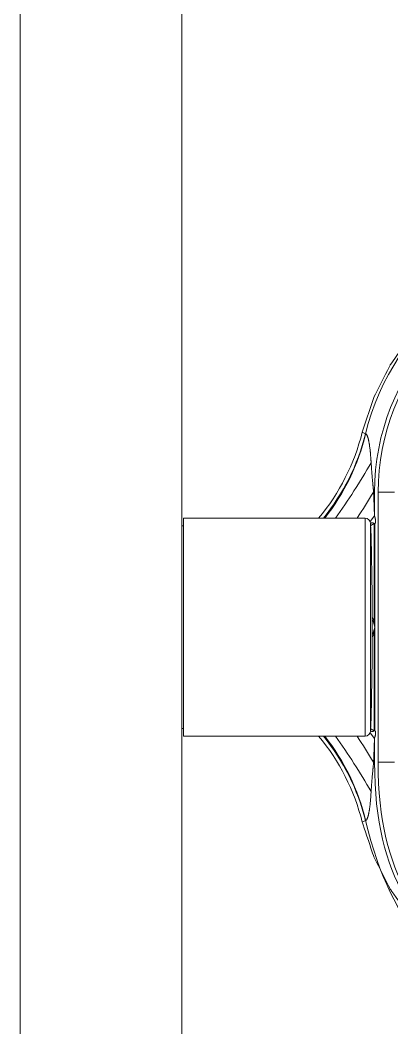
# Model space of a CAD drawing. Header units: millimetres. Extents: x 214 to 1190, y -192 to 1092.
# Drawn here: x 1047.0226 to 1047.0916, y 67.0604 to 67.2472 of the extents above; entities that cross this region are included whole.
import ezdxf

# ---------------------------------------------------------------- set-up
doc = ezdxf.new("R2010")
doc.units = ezdxf.units.MM
doc.layers.add('I-ARQ', color=8, linetype='Continuous', lineweight=0)

msp = doc.modelspace()

# ---------------------------------------------------------------- linework, layer by layer
at = {"layer": 'I-ARQ'}
for p, q in [((1047.02263, 67.8447), (1047.02263, 66.6347)), ((1047.05263, 67.8447), (1047.05263, 66.6347))]:
    msp.add_line(p, q, dxfattribs=at)
at = {"layer": 'I-ARQ', "lineweight": 5}
for points, knots in [([(1047.08611, 67.17083), (1047.08611, 67.17083), (1047.08824, 67.17724), (1047.08824, 67.17724), (1047.08824, 67.17724), (1047.08824, 67.17724), (1047.09129, 67.18327), (1047.09129, 67.18327), (1047.09129, 67.18327), (1047.09129, 67.18327), (1047.09518, 67.18879), (1047.09518, 67.18879), (1047.09518, 67.18879), (1047.09518, 67.18879), (1047.09984, 67.19369), (1047.09984, 67.19369), (1047.09984, 67.19369), (1047.09984, 67.19369), (1047.10517, 67.19785), (1047.10517, 67.19785), (1047.10517, 67.19785), (1047.10517, 67.19785), (1047.11105, 67.2012), (1047.11105, 67.2012), (1047.11105, 67.2012), (1047.11105, 67.2012), (1047.11736, 67.20365), (1047.11736, 67.20365), (1047.11736, 67.20365), (1047.11736, 67.20365), (1047.12396, 67.20516), (1047.12396, 67.20516), (1047.12396, 67.20516), (1047.12396, 67.20516), (1047.13071, 67.2057), (1047.13071, 67.2057)], [0, 0, 0, 0, 0.111111, 0.111111, 0.111111, 0.166667, 0.222222, 0.222222, 0.222222, 0.277778, 0.333333, 0.333333, 0.333333, 0.388889, 0.444444, 0.444444, 0.444444, 0.5, 0.555556, 0.555556, 0.555556, 0.611111, 0.666667, 0.666667, 0.666667, 0.722222, 0.777778, 0.777778, 0.777778, 0.833333, 0.888889, 0.888889, 0.888889, 0.944444, 1, 1, 1, 1]), ([(1047.08668, 67.1705), (1047.0918, 67.19143), (1047.11094, 67.20587), (1047.13247, 67.20503), (1047.13247, 67.20503), (1047.154, 67.2042), (1047.17197, 67.18832), (1047.17544, 67.16705)], [0, 0, 0, 0, 0.5, 0.5, 0.5, 0.75, 1, 1, 1, 1]), ([(1047.08838, 67.15974), (1047.08838, 67.18179), (1047.10531, 67.20015), (1047.12729, 67.20194), (1047.12729, 67.20194), (1047.14927, 67.20372), (1047.16893, 67.18833), (1047.17249, 67.16657)], [0, 0, 0, 0, 0.5, 0.5, 0.5, 0.75, 1, 1, 1, 1]), ([(1047.08905, 67.15974), (1047.08905, 67.18135), (1047.10556, 67.19937), (1047.12708, 67.20125), (1047.12708, 67.20125), (1047.1486, 67.20313), (1047.16799, 67.18825), (1047.17174, 67.16698)], [0, 0, 0, 0, 0.5, 0.5, 0.5, 0.75, 1, 1, 1, 1]), ([(1047.08668, 67.1705), (1047.08668, 67.1705), (1047.08669, 67.17049), (1047.08669, 67.17049), (1047.08669, 67.17049), (1047.08669, 67.17049), (1047.08669, 67.17049), (1047.08669, 67.17049), (1047.08669, 67.17049), (1047.08669, 67.17049), (1047.08669, 67.17049), (1047.08669, 67.17049), (1047.08669, 67.17049), (1047.08669, 67.17049), (1047.08669, 67.17048), (1047.08669, 67.17048), (1047.08669, 67.17048), (1047.08669, 67.17048), (1047.08669, 67.17048), (1047.08669, 67.17048), (1047.08669, 67.17048), (1047.08669, 67.17048), (1047.08669, 67.17048), (1047.08669, 67.17048), (1047.08669, 67.17048), (1047.08669, 67.17048), (1047.0867, 67.17049), (1047.0867, 67.17049), (1047.0867, 67.17049), (1047.0867, 67.17049), (1047.0867, 67.17049), (1047.0867, 67.17049)], [0, 0, 0, 0, 0.125, 0.125, 0.125, 0.1875, 0.25, 0.25, 0.25, 0.3125, 0.375, 0.375, 0.375, 0.4375, 0.5, 0.5, 0.5, 0.5625, 0.625, 0.625, 0.625, 0.6875, 0.75, 0.75, 0.75, 0.8125, 0.875, 0.875, 0.875, 0.9375, 1, 1, 1, 1]), ([(1047.0867, 67.17049), (1047.0867, 67.17049), (1047.08672, 67.17051), (1047.08672, 67.17051), (1047.08672, 67.17051), (1047.08672, 67.17051), (1047.08673, 67.17052), (1047.08673, 67.17052), (1047.08673, 67.17052), (1047.08673, 67.17052), (1047.08675, 67.17052), (1047.08675, 67.17052), (1047.08675, 67.17052), (1047.08675, 67.17052), (1047.08677, 67.17052), (1047.08677, 67.17052), (1047.08677, 67.17052), (1047.08677, 67.17052), (1047.08679, 67.17052), (1047.08679, 67.17052), (1047.08679, 67.17052), (1047.08679, 67.17052), (1047.08681, 67.17051), (1047.08681, 67.17051), (1047.08681, 67.17051), (1047.08681, 67.17051), (1047.08683, 67.1705), (1047.08683, 67.1705), (1047.08683, 67.1705), (1047.08683, 67.1705), (1047.08685, 67.17048), (1047.08685, 67.17048), (1047.08685, 67.17048), (1047.08685, 67.17048), (1047.08687, 67.17045), (1047.08687, 67.17045), (1047.08687, 67.17045), (1047.08687, 67.17045), (1047.08689, 67.17043), (1047.08689, 67.17043), (1047.08689, 67.17043), (1047.08689, 67.17043), (1047.08691, 67.17039), (1047.08691, 67.17039), (1047.08691, 67.17039), (1047.08691, 67.17039), (1047.08694, 67.17036), (1047.08694, 67.17036), (1047.08694, 67.17036), (1047.08694, 67.17036), (1047.08696, 67.17032), (1047.08696, 67.17032), (1047.08696, 67.17032), (1047.08696, 67.17032), (1047.08698, 67.17027), (1047.08698, 67.17027), (1047.08698, 67.17027), (1047.08698, 67.17027), (1047.08702, 67.17018), (1047.08702, 67.17018), (1047.08702, 67.17018), (1047.08702, 67.17018), (1047.08707, 67.17006), (1047.08707, 67.17006), (1047.08707, 67.17006), (1047.08707, 67.17006), (1047.08711, 67.16994), (1047.08711, 67.16994), (1047.08711, 67.16994), (1047.08711, 67.16994), (1047.08716, 67.1698), (1047.08716, 67.1698), (1047.08716, 67.1698), (1047.08716, 67.1698), (1047.0872, 67.16966), (1047.0872, 67.16966), (1047.0872, 67.16966), (1047.0872, 67.16966), (1047.08724, 67.16951), (1047.08724, 67.16951), (1047.08724, 67.16951), (1047.08724, 67.16951), (1047.08727, 67.16935), (1047.08727, 67.16935), (1047.08727, 67.16935), (1047.08727, 67.16935), (1047.08731, 67.16918), (1047.08731, 67.16918), (1047.08731, 67.16918), (1047.08731, 67.16918), (1047.08734, 67.16901), (1047.08734, 67.16901), (1047.08734, 67.16901), (1047.08734, 67.16901), (1047.08737, 67.16883), (1047.08737, 67.16883), (1047.08737, 67.16883), (1047.08737, 67.16883), (1047.08741, 67.16865), (1047.08741, 67.16865), (1047.08741, 67.16865), (1047.08741, 67.16865), (1047.08743, 67.16847), (1047.08743, 67.16847), (1047.08743, 67.16847), (1047.08743, 67.16847), (1047.08746, 67.16828), (1047.08746, 67.16828), (1047.08746, 67.16828), (1047.08746, 67.16828), (1047.08751, 67.1679), (1047.08751, 67.1679), (1047.08751, 67.1679), (1047.08751, 67.1679), (1047.08756, 67.1675), (1047.08756, 67.1675), (1047.08756, 67.1675), (1047.08756, 67.1675), (1047.0876, 67.1671), (1047.0876, 67.1671), (1047.0876, 67.1671), (1047.0876, 67.1671), (1047.08764, 67.16669), (1047.08764, 67.16669), (1047.08764, 67.16669), (1047.08764, 67.16669), (1047.08767, 67.16627), (1047.08767, 67.16627), (1047.08767, 67.16627), (1047.08767, 67.16627), (1047.08772, 67.16562), (1047.08772, 67.16562), (1047.08772, 67.16562), (1047.08772, 67.16562), (1047.08775, 67.16518), (1047.08775, 67.16518)], [0, 0, 0, 0, 0.029412, 0.029412, 0.029412, 0.044118, 0.058824, 0.058824, 0.058824, 0.073529, 0.088235, 0.088235, 0.088235, 0.102941, 0.117647, 0.117647, 0.117647, 0.132353, 0.147059, 0.147059, 0.147059, 0.161765, 0.176471, 0.176471, 0.176471, 0.191176, 0.205882, 0.205882, 0.205882, 0.220588, 0.235294, 0.235294, 0.235294, 0.25, 0.264706, 0.264706, 0.264706, 0.279412, 0.294118, 0.294118, 0.294118, 0.308824, 0.323529, 0.323529, 0.323529, 0.338235, 0.352941, 0.352941, 0.352941, 0.367647, 0.382353, 0.382353, 0.382353, 0.397059, 0.411765, 0.411765, 0.411765, 0.426471, 0.441176, 0.441176, 0.441176, 0.455882, 0.470588, 0.470588, 0.470588, 0.485294, 0.5, 0.5, 0.5, 0.514706, 0.529412, 0.529412, 0.529412, 0.544118, 0.558824, 0.558824, 0.558824, 0.573529, 0.588235, 0.588235, 0.588235, 0.602941, 0.617647, 0.617647, 0.617647, 0.632353, 0.647059, 0.647059, 0.647059, 0.661765, 0.676471, 0.676471, 0.676471, 0.691176, 0.705882, 0.705882, 0.705882, 0.720588, 0.735294, 0.735294, 0.735294, 0.75, 0.764706, 0.764706, 0.764706, 0.779412, 0.794118, 0.794118, 0.794118, 0.808824, 0.823529, 0.823529, 0.823529, 0.838235, 0.852941, 0.852941, 0.852941, 0.867647, 0.882353, 0.882353, 0.882353, 0.897059, 0.911765, 0.911765, 0.911765, 0.926471, 0.941176, 0.941176, 0.941176, 0.955882, 0.970588, 0.970588, 0.970588, 0.985294, 1, 1, 1, 1]), ([(1047.08775, 67.16518), (1047.08775, 67.16518), (1047.08781, 67.16425), (1047.08781, 67.16425), (1047.08781, 67.16425), (1047.08781, 67.16425), (1047.08787, 67.16336), (1047.08787, 67.16336), (1047.08787, 67.16336), (1047.08787, 67.16336), (1047.08794, 67.16253), (1047.08794, 67.16253), (1047.08794, 67.16253), (1047.08794, 67.16253), (1047.08801, 67.16181), (1047.08801, 67.16181), (1047.08801, 67.16181), (1047.08801, 67.16181), (1047.08805, 67.16139), (1047.08805, 67.16139), (1047.08805, 67.16139), (1047.08805, 67.16139), (1047.08807, 67.16118), (1047.08807, 67.16118), (1047.08807, 67.16118), (1047.08807, 67.16118), (1047.0881, 67.16089), (1047.0881, 67.16089), (1047.0881, 67.16089), (1047.0881, 67.16089), (1047.08813, 67.16061), (1047.08813, 67.16061), (1047.08813, 67.16061), (1047.08813, 67.16061), (1047.08815, 67.16032), (1047.08815, 67.16032), (1047.08815, 67.16032), (1047.08815, 67.16032), (1047.08818, 67.16003), (1047.08818, 67.16003), (1047.08818, 67.16003), (1047.08818, 67.16003), (1047.0882, 67.15974), (1047.0882, 67.15974)], [0, 0, 0, 0, 0.090909, 0.090909, 0.090909, 0.136364, 0.181818, 0.181818, 0.181818, 0.227273, 0.272727, 0.272727, 0.272727, 0.318182, 0.363636, 0.363636, 0.363636, 0.409091, 0.454545, 0.454545, 0.454545, 0.5, 0.545455, 0.545455, 0.545455, 0.590909, 0.636364, 0.636364, 0.636364, 0.681818, 0.727273, 0.727273, 0.727273, 0.772727, 0.818182, 0.818182, 0.818182, 0.863636, 0.909091, 0.909091, 0.909091, 0.954545, 1, 1, 1, 1]), ([(1047.08838, 67.15535), (1047.08838, 67.15535), (1047.08836, 67.15568), (1047.08836, 67.15568), (1047.08836, 67.15568), (1047.08836, 67.15568), (1047.08835, 67.156), (1047.08835, 67.156), (1047.08835, 67.156), (1047.08835, 67.156), (1047.08834, 67.15621), (1047.08834, 67.15621), (1047.08834, 67.15621), (1047.08834, 67.15621), (1047.08832, 67.15664), (1047.08832, 67.15664), (1047.08832, 67.15664), (1047.08832, 67.15664), (1047.0883, 67.15727), (1047.0883, 67.15727), (1047.0883, 67.15727), (1047.0883, 67.15727), (1047.08828, 67.15791), (1047.08828, 67.15791), (1047.08828, 67.15791), (1047.08828, 67.15791), (1047.08826, 67.15853), (1047.08826, 67.15853), (1047.08826, 67.15853), (1047.08826, 67.15853), (1047.08823, 67.15915), (1047.08823, 67.15915), (1047.08823, 67.15915), (1047.08823, 67.15915), (1047.08821, 67.15945), (1047.08821, 67.15945), (1047.08821, 67.15945), (1047.08821, 67.15945), (1047.0882, 67.15974), (1047.0882, 67.15974)], [0, 0, 0, 0, 0.1, 0.1, 0.1, 0.15, 0.2, 0.2, 0.2, 0.25, 0.3, 0.3, 0.3, 0.35, 0.4, 0.4, 0.4, 0.45, 0.5, 0.5, 0.5, 0.55, 0.6, 0.6, 0.6, 0.65, 0.7, 0.7, 0.7, 0.75, 0.8, 0.8, 0.8, 0.85, 0.9, 0.9, 0.9, 0.95, 1, 1, 1, 1]), ([(1047.08765, 67.15397), (1047.08765, 67.15397), (1047.08774, 67.15399), (1047.08774, 67.15399), (1047.08774, 67.15399), (1047.08774, 67.15399), (1047.08782, 67.15401), (1047.08782, 67.15401), (1047.08782, 67.15401), (1047.08782, 67.15401), (1047.08786, 67.15402), (1047.08786, 67.15402), (1047.08786, 67.15402), (1047.08786, 67.15402), (1047.0879, 67.15402), (1047.0879, 67.15402), (1047.0879, 67.15402), (1047.0879, 67.15402), (1047.08794, 67.15402), (1047.08794, 67.15402), (1047.08794, 67.15402), (1047.08794, 67.15402), (1047.08798, 67.15402), (1047.08798, 67.15402), (1047.08798, 67.15402), (1047.08798, 67.15402), (1047.08802, 67.15402), (1047.08802, 67.15402), (1047.08802, 67.15402), (1047.08802, 67.15402), (1047.08806, 67.15402), (1047.08806, 67.15402), (1047.08806, 67.15402), (1047.08806, 67.15402), (1047.0881, 67.15401), (1047.0881, 67.15401), (1047.0881, 67.15401), (1047.0881, 67.15401), (1047.08813, 67.154), (1047.08813, 67.154), (1047.08813, 67.154), (1047.08813, 67.154), (1047.08817, 67.15399), (1047.08817, 67.15399), (1047.08817, 67.15399), (1047.08817, 67.15399), (1047.0882, 67.15397), (1047.0882, 67.15397), (1047.0882, 67.15397), (1047.0882, 67.15397), (1047.08823, 67.15395), (1047.08823, 67.15395), (1047.08823, 67.15395), (1047.08823, 67.15395), (1047.08826, 67.15393), (1047.08826, 67.15393), (1047.08826, 67.15393), (1047.08826, 67.15393), (1047.0883, 67.15391), (1047.0883, 67.15391), (1047.0883, 67.15391), (1047.0883, 67.15391), (1047.08832, 67.15389), (1047.08832, 67.15389), (1047.08832, 67.15389), (1047.08832, 67.15389), (1047.08833, 67.15388), (1047.08833, 67.15388)], [0, 0, 0, 0, 0.058824, 0.058824, 0.058824, 0.088235, 0.117647, 0.117647, 0.117647, 0.147059, 0.176471, 0.176471, 0.176471, 0.205882, 0.235294, 0.235294, 0.235294, 0.264706, 0.294118, 0.294118, 0.294118, 0.323529, 0.352941, 0.352941, 0.352941, 0.382353, 0.411765, 0.411765, 0.411765, 0.441176, 0.470588, 0.470588, 0.470588, 0.5, 0.529412, 0.529412, 0.529412, 0.558824, 0.588235, 0.588235, 0.588235, 0.617647, 0.647059, 0.647059, 0.647059, 0.676471, 0.705882, 0.705882, 0.705882, 0.735294, 0.764706, 0.764706, 0.764706, 0.794118, 0.823529, 0.823529, 0.823529, 0.852941, 0.882353, 0.882353, 0.882353, 0.911765, 0.941176, 0.941176, 0.941176, 0.970588, 1, 1, 1, 1]), ([(1047.08838, 67.15535), (1047.08838, 67.15535), (1047.08847, 67.15499), (1047.08847, 67.15499), (1047.08847, 67.15499), (1047.08847, 67.15499), (1047.08852, 67.15478), (1047.08852, 67.15478), (1047.08852, 67.15478), (1047.08852, 67.15478), (1047.08854, 67.15465), (1047.08854, 67.15465), (1047.08854, 67.15465), (1047.08854, 67.15465), (1047.08857, 67.15452), (1047.08857, 67.15452), (1047.08857, 67.15452), (1047.08857, 67.15452), (1047.08858, 67.15443), (1047.08858, 67.15443), (1047.08858, 67.15443), (1047.08858, 67.15443), (1047.08858, 67.15434), (1047.08858, 67.15434), (1047.08858, 67.15434), (1047.08858, 67.15434), (1047.08858, 67.15429), (1047.08858, 67.15429), (1047.08858, 67.15429), (1047.08858, 67.15429), (1047.08858, 67.15424), (1047.08858, 67.15424), (1047.08858, 67.15424), (1047.08858, 67.15424), (1047.08858, 67.1542), (1047.08858, 67.1542), (1047.08858, 67.1542), (1047.08858, 67.1542), (1047.08857, 67.15415), (1047.08857, 67.15415), (1047.08857, 67.15415), (1047.08857, 67.15415), (1047.08856, 67.15411), (1047.08856, 67.15411), (1047.08856, 67.15411), (1047.08856, 67.15411), (1047.08855, 67.15406), (1047.08855, 67.15406), (1047.08855, 67.15406), (1047.08855, 67.15406), (1047.08853, 67.15402), (1047.08853, 67.15402), (1047.08853, 67.15402), (1047.08853, 67.15402), (1047.08852, 67.15398), (1047.08852, 67.15398), (1047.08852, 67.15398), (1047.08852, 67.15398), (1047.08849, 67.15395), (1047.08849, 67.15395), (1047.08849, 67.15395), (1047.08849, 67.15395), (1047.08847, 67.15392), (1047.08847, 67.15392), (1047.08847, 67.15392), (1047.08847, 67.15392), (1047.08845, 67.1539), (1047.08845, 67.1539), (1047.08845, 67.1539), (1047.08845, 67.1539), (1047.08844, 67.15388), (1047.08844, 67.15388)], [0, 0, 0, 0, 0.055556, 0.055556, 0.055556, 0.083333, 0.111111, 0.111111, 0.111111, 0.138889, 0.166667, 0.166667, 0.166667, 0.194444, 0.222222, 0.222222, 0.222222, 0.25, 0.277778, 0.277778, 0.277778, 0.305556, 0.333333, 0.333333, 0.333333, 0.361111, 0.388889, 0.388889, 0.388889, 0.416667, 0.444444, 0.444444, 0.444444, 0.472222, 0.5, 0.5, 0.5, 0.527778, 0.555556, 0.555556, 0.555556, 0.583333, 0.611111, 0.611111, 0.611111, 0.638889, 0.666667, 0.666667, 0.666667, 0.694444, 0.722222, 0.722222, 0.722222, 0.75, 0.777778, 0.777778, 0.777778, 0.805556, 0.833333, 0.833333, 0.833333, 0.861111, 0.888889, 0.888889, 0.888889, 0.916667, 0.944444, 0.944444, 0.944444, 0.972222, 1, 1, 1, 1]), ([(1047.08833, 67.15388), (1047.08833, 67.15388), (1047.08834, 67.15385), (1047.08834, 67.15385), (1047.08834, 67.15385), (1047.08834, 67.15385), (1047.08834, 67.15383), (1047.08834, 67.15383), (1047.08834, 67.15383), (1047.08834, 67.15383), (1047.08834, 67.15378), (1047.08834, 67.15378), (1047.08834, 67.15378), (1047.08834, 67.15378), (1047.08834, 67.15368), (1047.08834, 67.15368), (1047.08834, 67.15368), (1047.08834, 67.15368), (1047.08834, 67.15347), (1047.08834, 67.15347), (1047.08834, 67.15347), (1047.08834, 67.15347), (1047.08834, 67.15306), (1047.08834, 67.15306), (1047.08834, 67.15306), (1047.08834, 67.15306), (1047.08834, 67.15223), (1047.08834, 67.15223), (1047.08834, 67.15223), (1047.08834, 67.15223), (1047.08834, 67.14874), (1047.08834, 67.14874), (1047.08834, 67.14874), (1047.08834, 67.14874), (1047.08834, 67.13564), (1047.08834, 67.13564)], [0, 0, 0, 0, 0.111111, 0.111111, 0.111111, 0.166667, 0.222222, 0.222222, 0.222222, 0.277778, 0.333333, 0.333333, 0.333333, 0.388889, 0.444444, 0.444444, 0.444444, 0.5, 0.555556, 0.555556, 0.555556, 0.611111, 0.666667, 0.666667, 0.666667, 0.722222, 0.777778, 0.777778, 0.777778, 0.833333, 0.888889, 0.888889, 0.888889, 0.944444, 1, 1, 1, 1]), ([(1047.08844, 67.15388), (1047.08844, 67.15388), (1047.08843, 67.15384), (1047.08843, 67.15384), (1047.08843, 67.15384), (1047.08843, 67.15384), (1047.08843, 67.15382), (1047.08843, 67.15382), (1047.08843, 67.15382), (1047.08843, 67.15382), (1047.08843, 67.15377), (1047.08843, 67.15377), (1047.08843, 67.15377), (1047.08843, 67.15377), (1047.08843, 67.15367), (1047.08843, 67.15367), (1047.08843, 67.15367), (1047.08843, 67.15367), (1047.08843, 67.15345), (1047.08843, 67.15345), (1047.08843, 67.15345), (1047.08843, 67.15345), (1047.08843, 67.15302), (1047.08843, 67.15302), (1047.08843, 67.15302), (1047.08843, 67.15302), (1047.08843, 67.15214), (1047.08843, 67.15214), (1047.08843, 67.15214), (1047.08843, 67.15214), (1047.08843, 67.14848), (1047.08843, 67.14848), (1047.08843, 67.14848), (1047.08843, 67.14848), (1047.08843, 67.1347), (1047.08843, 67.1347)], [0, 0, 0, 0, 0.111111, 0.111111, 0.111111, 0.166667, 0.222222, 0.222222, 0.222222, 0.277778, 0.333333, 0.333333, 0.333333, 0.388889, 0.444444, 0.444444, 0.444444, 0.5, 0.555556, 0.555556, 0.555556, 0.611111, 0.666667, 0.666667, 0.666667, 0.722222, 0.777778, 0.777778, 0.777778, 0.833333, 0.888889, 0.888889, 0.888889, 0.944444, 1, 1, 1, 1]), ([(1047.08834, 67.13375), (1047.08834, 67.13375), (1047.08834, 67.12201), (1047.08834, 67.12201), (1047.08834, 67.12201), (1047.08834, 67.12201), (1047.08834, 67.11758), (1047.08834, 67.11758), (1047.08834, 67.11758), (1047.08834, 67.11758), (1047.08834, 67.11653), (1047.08834, 67.11653), (1047.08834, 67.11653), (1047.08834, 67.11653), (1047.08834, 67.11602), (1047.08834, 67.11602), (1047.08834, 67.11602), (1047.08834, 67.11602), (1047.08834, 67.11577), (1047.08834, 67.11577), (1047.08834, 67.11577), (1047.08834, 67.11577), (1047.08834, 67.11564), (1047.08834, 67.11564), (1047.08834, 67.11564), (1047.08834, 67.11564), (1047.08834, 67.11558), (1047.08834, 67.11558), (1047.08834, 67.11558), (1047.08834, 67.11558), (1047.08834, 67.11556), (1047.08834, 67.11556), (1047.08834, 67.11556), (1047.08834, 67.11556), (1047.08833, 67.11551), (1047.08833, 67.11551)], [0, 0, 0, 0, 0.111111, 0.111111, 0.111111, 0.166667, 0.222222, 0.222222, 0.222222, 0.277778, 0.333333, 0.333333, 0.333333, 0.388889, 0.444444, 0.444444, 0.444444, 0.5, 0.555556, 0.555556, 0.555556, 0.611111, 0.666667, 0.666667, 0.666667, 0.722222, 0.777778, 0.777778, 0.777778, 0.833333, 0.888889, 0.888889, 0.888889, 0.944444, 1, 1, 1, 1]), ([(1047.08843, 67.1347), (1047.08843, 67.1347), (1047.08843, 67.12237), (1047.08843, 67.12237), (1047.08843, 67.12237), (1047.08843, 67.12237), (1047.08843, 67.11769), (1047.08843, 67.11769), (1047.08843, 67.11769), (1047.08843, 67.11769), (1047.08843, 67.11658), (1047.08843, 67.11658), (1047.08843, 67.11658), (1047.08843, 67.11658), (1047.08843, 67.11604), (1047.08843, 67.11604), (1047.08843, 67.11604), (1047.08843, 67.11604), (1047.08843, 67.11578), (1047.08843, 67.11578), (1047.08843, 67.11578), (1047.08843, 67.11578), (1047.08843, 67.11565), (1047.08843, 67.11565), (1047.08843, 67.11565), (1047.08843, 67.11565), (1047.08843, 67.11558), (1047.08843, 67.11558), (1047.08843, 67.11558), (1047.08843, 67.11558), (1047.08843, 67.11556), (1047.08843, 67.11556), (1047.08843, 67.11556), (1047.08843, 67.11556), (1047.08844, 67.11551), (1047.08844, 67.11551)], [0, 0, 0, 0, 0.111111, 0.111111, 0.111111, 0.166667, 0.222222, 0.222222, 0.222222, 0.277778, 0.333333, 0.333333, 0.333333, 0.388889, 0.444444, 0.444444, 0.444444, 0.5, 0.555556, 0.555556, 0.555556, 0.611111, 0.666667, 0.666667, 0.666667, 0.722222, 0.777778, 0.777778, 0.777778, 0.833333, 0.888889, 0.888889, 0.888889, 0.944444, 1, 1, 1, 1]), ([(1047.05263, 67.12722), (1047.05263, 67.12722), (1047.05263, 67.12722), (1047.05263, 67.12722), (1047.05263, 67.12722), (1047.05263, 67.12722), (1047.05263, 67.12722), (1047.05263, 67.12722), (1047.05263, 67.12722), (1047.05263, 67.12722), (1047.05263, 67.12722), (1047.05263, 67.12722), (1047.05263, 67.12722), (1047.05263, 67.12722), (1047.05263, 67.12722), (1047.05263, 67.12722), (1047.05263, 67.12722), (1047.05263, 67.12722), (1047.05263, 67.12722), (1047.05263, 67.12722), (1047.05263, 67.12722), (1047.05263, 67.12722), (1047.05263, 67.12722), (1047.05263, 67.12722), (1047.05263, 67.12722), (1047.05263, 67.12722), (1047.05263, 67.12722), (1047.05263, 67.12722), (1047.05263, 67.12722), (1047.05263, 67.12722), (1047.05263, 67.12722), (1047.05263, 67.12722), (1047.05263, 67.12722), (1047.05263, 67.12722), (1047.05263, 67.12722), (1047.05263, 67.12722)], [0, 0, 0, 0, 0.111111, 0.111111, 0.111111, 0.166667, 0.222222, 0.222222, 0.222222, 0.277778, 0.333333, 0.333333, 0.333333, 0.388889, 0.444444, 0.444444, 0.444444, 0.5, 0.555556, 0.555556, 0.555556, 0.611111, 0.666667, 0.666667, 0.666667, 0.722222, 0.777778, 0.777778, 0.777778, 0.833333, 0.888889, 0.888889, 0.888889, 0.944444, 1, 1, 1, 1]), ([(1047.08833, 67.11551), (1047.08833, 67.11551), (1047.08832, 67.1155), (1047.08832, 67.1155), (1047.08832, 67.1155), (1047.08832, 67.1155), (1047.08829, 67.11548), (1047.08829, 67.11548), (1047.08829, 67.11548), (1047.08829, 67.11548), (1047.08826, 67.11546), (1047.08826, 67.11546), (1047.08826, 67.11546), (1047.08826, 67.11546), (1047.08822, 67.11544), (1047.08822, 67.11544), (1047.08822, 67.11544), (1047.08822, 67.11544), (1047.08818, 67.11542), (1047.08818, 67.11542), (1047.08818, 67.11542), (1047.08818, 67.11542), (1047.08814, 67.1154), (1047.08814, 67.1154), (1047.08814, 67.1154), (1047.08814, 67.1154), (1047.08811, 67.11539), (1047.08811, 67.11539), (1047.08811, 67.11539), (1047.08811, 67.11539), (1047.08807, 67.11538), (1047.08807, 67.11538), (1047.08807, 67.11538), (1047.08807, 67.11538), (1047.08802, 67.11537), (1047.08802, 67.11537), (1047.08802, 67.11537), (1047.08802, 67.11537), (1047.08798, 67.11537), (1047.08798, 67.11537), (1047.08798, 67.11537), (1047.08798, 67.11537), (1047.08793, 67.11537), (1047.08793, 67.11537), (1047.08793, 67.11537), (1047.08793, 67.11537), (1047.08789, 67.11538), (1047.08789, 67.11538), (1047.08789, 67.11538), (1047.08789, 67.11538), (1047.08784, 67.11538), (1047.08784, 67.11538), (1047.08784, 67.11538), (1047.08784, 67.11538), (1047.08779, 67.11539), (1047.08779, 67.11539), (1047.08779, 67.11539), (1047.08779, 67.11539), (1047.0877, 67.11541), (1047.0877, 67.11541), (1047.0877, 67.11541), (1047.0877, 67.11541), (1047.08765, 67.11542), (1047.08765, 67.11542)], [0, 0, 0, 0, 0.0625, 0.0625, 0.0625, 0.09375, 0.125, 0.125, 0.125, 0.15625, 0.1875, 0.1875, 0.1875, 0.21875, 0.25, 0.25, 0.25, 0.28125, 0.3125, 0.3125, 0.3125, 0.34375, 0.375, 0.375, 0.375, 0.40625, 0.4375, 0.4375, 0.4375, 0.46875, 0.5, 0.5, 0.5, 0.53125, 0.5625, 0.5625, 0.5625, 0.59375, 0.625, 0.625, 0.625, 0.65625, 0.6875, 0.6875, 0.6875, 0.71875, 0.75, 0.75, 0.75, 0.78125, 0.8125, 0.8125, 0.8125, 0.84375, 0.875, 0.875, 0.875, 0.90625, 0.9375, 0.9375, 0.9375, 0.96875, 1, 1, 1, 1]), ([(1047.08844, 67.11551), (1047.08844, 67.11551), (1047.08846, 67.11548), (1047.08846, 67.11548), (1047.08846, 67.11548), (1047.08846, 67.11548), (1047.08849, 67.11545), (1047.08849, 67.11545), (1047.08849, 67.11545), (1047.08849, 67.11545), (1047.08851, 67.11542), (1047.08851, 67.11542), (1047.08851, 67.11542), (1047.08851, 67.11542), (1047.08853, 67.11539), (1047.08853, 67.11539), (1047.08853, 67.11539), (1047.08853, 67.11539), (1047.08854, 67.11535), (1047.08854, 67.11535), (1047.08854, 67.11535), (1047.08854, 67.11535), (1047.08856, 67.11531), (1047.08856, 67.11531), (1047.08856, 67.11531), (1047.08856, 67.11531), (1047.08857, 67.11527), (1047.08857, 67.11527), (1047.08857, 67.11527), (1047.08857, 67.11527), (1047.08857, 67.11523), (1047.08857, 67.11523), (1047.08857, 67.11523), (1047.08857, 67.11523), (1047.08858, 67.11519), (1047.08858, 67.11519), (1047.08858, 67.11519), (1047.08858, 67.11519), (1047.08858, 67.11514), (1047.08858, 67.11514), (1047.08858, 67.11514), (1047.08858, 67.11514), (1047.08858, 67.11506), (1047.08858, 67.11506), (1047.08858, 67.11506), (1047.08858, 67.11506), (1047.08858, 67.11497), (1047.08858, 67.11497), (1047.08858, 67.11497), (1047.08858, 67.11497), (1047.08857, 67.11489), (1047.08857, 67.11489), (1047.08857, 67.11489), (1047.08857, 67.11489), (1047.08855, 67.1148), (1047.08855, 67.1148), (1047.08855, 67.1148), (1047.08855, 67.1148), (1047.08854, 67.11472), (1047.08854, 67.11472), (1047.08854, 67.11472), (1047.08854, 67.11472), (1047.08851, 67.11457), (1047.08851, 67.11457), (1047.08851, 67.11457), (1047.08851, 67.11457), (1047.08845, 67.11434), (1047.08845, 67.11434), (1047.08845, 67.11434), (1047.08845, 67.11434), (1047.08838, 67.11404), (1047.08838, 67.11404)], [0, 0, 0, 0, 0.055556, 0.055556, 0.055556, 0.083333, 0.111111, 0.111111, 0.111111, 0.138889, 0.166667, 0.166667, 0.166667, 0.194444, 0.222222, 0.222222, 0.222222, 0.25, 0.277778, 0.277778, 0.277778, 0.305556, 0.333333, 0.333333, 0.333333, 0.361111, 0.388889, 0.388889, 0.388889, 0.416667, 0.444444, 0.444444, 0.444444, 0.472222, 0.5, 0.5, 0.5, 0.527778, 0.555556, 0.555556, 0.555556, 0.583333, 0.611111, 0.611111, 0.611111, 0.638889, 0.666667, 0.666667, 0.666667, 0.694444, 0.722222, 0.722222, 0.722222, 0.75, 0.777778, 0.777778, 0.777778, 0.805556, 0.833333, 0.833333, 0.833333, 0.861111, 0.888889, 0.888889, 0.888889, 0.916667, 0.944444, 0.944444, 0.944444, 0.972222, 1, 1, 1, 1]), ([(1047.08838, 67.11404), (1047.08838, 67.11404), (1047.08836, 67.11372), (1047.08836, 67.11372), (1047.08836, 67.11372), (1047.08836, 67.11372), (1047.08835, 67.1134), (1047.08835, 67.1134), (1047.08835, 67.1134), (1047.08835, 67.1134), (1047.08834, 67.11318), (1047.08834, 67.11318), (1047.08834, 67.11318), (1047.08834, 67.11318), (1047.08832, 67.11276), (1047.08832, 67.11276), (1047.08832, 67.11276), (1047.08832, 67.11276), (1047.0883, 67.11212), (1047.0883, 67.11212), (1047.0883, 67.11212), (1047.0883, 67.11212), (1047.08828, 67.11149), (1047.08828, 67.11149), (1047.08828, 67.11149), (1047.08828, 67.11149), (1047.08826, 67.11086), (1047.08826, 67.11086), (1047.08826, 67.11086), (1047.08826, 67.11086), (1047.08823, 67.11025), (1047.08823, 67.11025), (1047.08823, 67.11025), (1047.08823, 67.11025), (1047.08821, 67.10995), (1047.08821, 67.10995), (1047.08821, 67.10995), (1047.08821, 67.10995), (1047.0882, 67.10965), (1047.0882, 67.10965)], [0, 0, 0, 0, 0.1, 0.1, 0.1, 0.15, 0.2, 0.2, 0.2, 0.25, 0.3, 0.3, 0.3, 0.35, 0.4, 0.4, 0.4, 0.45, 0.5, 0.5, 0.5, 0.55, 0.6, 0.6, 0.6, 0.65, 0.7, 0.7, 0.7, 0.75, 0.8, 0.8, 0.8, 0.85, 0.9, 0.9, 0.9, 0.95, 1, 1, 1, 1]), ([(1047.0882, 67.10965), (1047.0882, 67.10965), (1047.08818, 67.10936), (1047.08818, 67.10936), (1047.08818, 67.10936), (1047.08818, 67.10936), (1047.08815, 67.10908), (1047.08815, 67.10908), (1047.08815, 67.10908), (1047.08815, 67.10908), (1047.08813, 67.10879), (1047.08813, 67.10879), (1047.08813, 67.10879), (1047.08813, 67.10879), (1047.0881, 67.1085), (1047.0881, 67.1085), (1047.0881, 67.1085), (1047.0881, 67.1085), (1047.08807, 67.10821), (1047.08807, 67.10821), (1047.08807, 67.10821), (1047.08807, 67.10821), (1047.08805, 67.108), (1047.08805, 67.108), (1047.08805, 67.108), (1047.08805, 67.108), (1047.08801, 67.10759), (1047.08801, 67.10759), (1047.08801, 67.10759), (1047.08801, 67.10759), (1047.08794, 67.10686), (1047.08794, 67.10686), (1047.08794, 67.10686), (1047.08794, 67.10686), (1047.08787, 67.10604), (1047.08787, 67.10604), (1047.08787, 67.10604), (1047.08787, 67.10604), (1047.08781, 67.10514), (1047.08781, 67.10514), (1047.08781, 67.10514), (1047.08781, 67.10514), (1047.08775, 67.10422), (1047.08775, 67.10422)], [0, 0, 0, 0, 0.090909, 0.090909, 0.090909, 0.136364, 0.181818, 0.181818, 0.181818, 0.227273, 0.272727, 0.272727, 0.272727, 0.318182, 0.363636, 0.363636, 0.363636, 0.409091, 0.454545, 0.454545, 0.454545, 0.5, 0.545455, 0.545455, 0.545455, 0.590909, 0.636364, 0.636364, 0.636364, 0.681818, 0.727273, 0.727273, 0.727273, 0.772727, 0.818182, 0.818182, 0.818182, 0.863636, 0.909091, 0.909091, 0.909091, 0.954545, 1, 1, 1, 1]), ([(1047.17249, 67.10282), (1047.16893, 67.08106), (1047.14927, 67.06568), (1047.12729, 67.06746), (1047.12729, 67.06746), (1047.10531, 67.06924), (1047.08838, 67.0876), (1047.08838, 67.10965)], [0, 0, 0, 0, 0.5, 0.5, 0.5, 0.75, 1, 1, 1, 1]), ([(1047.17174, 67.10242), (1047.16799, 67.08114), (1047.1486, 67.06626), (1047.12708, 67.06815), (1047.12708, 67.06815), (1047.10556, 67.07003), (1047.08905, 67.08805), (1047.08905, 67.10965)], [0, 0, 0, 0, 0.5, 0.5, 0.5, 0.75, 1, 1, 1, 1]), ([(1047.08775, 67.10422), (1047.08775, 67.10422), (1047.0877, 67.10355), (1047.0877, 67.10355), (1047.0877, 67.10355), (1047.0877, 67.10355), (1047.08765, 67.10291), (1047.08765, 67.10291), (1047.08765, 67.10291), (1047.08765, 67.10291), (1047.08762, 67.1025), (1047.08762, 67.1025), (1047.08762, 67.1025), (1047.08762, 67.1025), (1047.08758, 67.10209), (1047.08758, 67.10209), (1047.08758, 67.10209), (1047.08758, 67.10209), (1047.08754, 67.10169), (1047.08754, 67.10169), (1047.08754, 67.10169), (1047.08754, 67.10169), (1047.08749, 67.1013), (1047.08749, 67.1013), (1047.08749, 67.1013), (1047.08749, 67.1013), (1047.08746, 67.10112), (1047.08746, 67.10112), (1047.08746, 67.10112), (1047.08746, 67.10112), (1047.08743, 67.10093), (1047.08743, 67.10093), (1047.08743, 67.10093), (1047.08743, 67.10093), (1047.08741, 67.10074), (1047.08741, 67.10074), (1047.08741, 67.10074), (1047.08741, 67.10074), (1047.08737, 67.10056), (1047.08737, 67.10056), (1047.08737, 67.10056), (1047.08737, 67.10056), (1047.08734, 67.10039), (1047.08734, 67.10039), (1047.08734, 67.10039), (1047.08734, 67.10039), (1047.08731, 67.10022), (1047.08731, 67.10022), (1047.08731, 67.10022), (1047.08731, 67.10022), (1047.08727, 67.10005), (1047.08727, 67.10005), (1047.08727, 67.10005), (1047.08727, 67.10005), (1047.08724, 67.09989), (1047.08724, 67.09989), (1047.08724, 67.09989), (1047.08724, 67.09989), (1047.0872, 67.09974), (1047.0872, 67.09974), (1047.0872, 67.09974), (1047.0872, 67.09974), (1047.08716, 67.09959), (1047.08716, 67.09959), (1047.08716, 67.09959), (1047.08716, 67.09959), (1047.08711, 67.09946), (1047.08711, 67.09946), (1047.08711, 67.09946), (1047.08711, 67.09946), (1047.08707, 67.09933), (1047.08707, 67.09933), (1047.08707, 67.09933), (1047.08707, 67.09933), (1047.08703, 67.09922), (1047.08703, 67.09922), (1047.08703, 67.09922), (1047.08703, 67.09922), (1047.08698, 67.09912), (1047.08698, 67.09912), (1047.08698, 67.09912), (1047.08698, 67.09912), (1047.08696, 67.09908), (1047.08696, 67.09908), (1047.08696, 67.09908), (1047.08696, 67.09908), (1047.08694, 67.09904), (1047.08694, 67.09904), (1047.08694, 67.09904), (1047.08694, 67.09904), (1047.08692, 67.099), (1047.08692, 67.099), (1047.08692, 67.099), (1047.08692, 67.099), (1047.08689, 67.09897), (1047.08689, 67.09897), (1047.08689, 67.09897), (1047.08689, 67.09897), (1047.08687, 67.09894), (1047.08687, 67.09894), (1047.08687, 67.09894), (1047.08687, 67.09894), (1047.08685, 67.09892), (1047.08685, 67.09892), (1047.08685, 67.09892), (1047.08685, 67.09892), (1047.08683, 67.0989), (1047.08683, 67.0989), (1047.08683, 67.0989), (1047.08683, 67.0989), (1047.08681, 67.09888), (1047.08681, 67.09888), (1047.08681, 67.09888), (1047.08681, 67.09888), (1047.08679, 67.09888), (1047.08679, 67.09888), (1047.08679, 67.09888), (1047.08679, 67.09888), (1047.08677, 67.09887), (1047.08677, 67.09887), (1047.08677, 67.09887), (1047.08677, 67.09887), (1047.08675, 67.09887), (1047.08675, 67.09887), (1047.08675, 67.09887), (1047.08675, 67.09887), (1047.08673, 67.09888), (1047.08673, 67.09888), (1047.08673, 67.09888), (1047.08673, 67.09888), (1047.08672, 67.09889), (1047.08672, 67.09889), (1047.08672, 67.09889), (1047.08672, 67.09889), (1047.0867, 67.0989), (1047.0867, 67.0989)], [0, 0, 0, 0, 0.029412, 0.029412, 0.029412, 0.044118, 0.058824, 0.058824, 0.058824, 0.073529, 0.088235, 0.088235, 0.088235, 0.102941, 0.117647, 0.117647, 0.117647, 0.132353, 0.147059, 0.147059, 0.147059, 0.161765, 0.176471, 0.176471, 0.176471, 0.191176, 0.205882, 0.205882, 0.205882, 0.220588, 0.235294, 0.235294, 0.235294, 0.25, 0.264706, 0.264706, 0.264706, 0.279412, 0.294118, 0.294118, 0.294118, 0.308824, 0.323529, 0.323529, 0.323529, 0.338235, 0.352941, 0.352941, 0.352941, 0.367647, 0.382353, 0.382353, 0.382353, 0.397059, 0.411765, 0.411765, 0.411765, 0.426471, 0.441176, 0.441176, 0.441176, 0.455882, 0.470588, 0.470588, 0.470588, 0.485294, 0.5, 0.5, 0.5, 0.514706, 0.529412, 0.529412, 0.529412, 0.544118, 0.558824, 0.558824, 0.558824, 0.573529, 0.588235, 0.588235, 0.588235, 0.602941, 0.617647, 0.617647, 0.617647, 0.632353, 0.647059, 0.647059, 0.647059, 0.661765, 0.676471, 0.676471, 0.676471, 0.691176, 0.705882, 0.705882, 0.705882, 0.720588, 0.735294, 0.735294, 0.735294, 0.75, 0.764706, 0.764706, 0.764706, 0.779412, 0.794118, 0.794118, 0.794118, 0.808824, 0.823529, 0.823529, 0.823529, 0.838235, 0.852941, 0.852941, 0.852941, 0.867647, 0.882353, 0.882353, 0.882353, 0.897059, 0.911765, 0.911765, 0.911765, 0.926471, 0.941176, 0.941176, 0.941176, 0.955882, 0.970588, 0.970588, 0.970588, 0.985294, 1, 1, 1, 1]), ([(1047.17544, 67.10234), (1047.17197, 67.08108), (1047.154, 67.0652), (1047.13247, 67.06436), (1047.13247, 67.06436), (1047.11094, 67.06352), (1047.0918, 67.07796), (1047.08668, 67.09889)], [0, 0, 0, 0, 0.5, 0.5, 0.5, 0.75, 1, 1, 1, 1]), ([(1047.13071, 67.0637), (1047.13071, 67.0637), (1047.12396, 67.06423), (1047.12396, 67.06423), (1047.12396, 67.06423), (1047.12396, 67.06423), (1047.11736, 67.06574), (1047.11736, 67.06574), (1047.11736, 67.06574), (1047.11736, 67.06574), (1047.11105, 67.06819), (1047.11105, 67.06819), (1047.11105, 67.06819), (1047.11105, 67.06819), (1047.10517, 67.07154), (1047.10517, 67.07154), (1047.10517, 67.07154), (1047.10517, 67.07154), (1047.09984, 67.07571), (1047.09984, 67.07571), (1047.09984, 67.07571), (1047.09984, 67.07571), (1047.09518, 67.0806), (1047.09518, 67.0806), (1047.09518, 67.0806), (1047.09518, 67.0806), (1047.09129, 67.08613), (1047.09129, 67.08613), (1047.09129, 67.08613), (1047.09129, 67.08613), (1047.08824, 67.09216), (1047.08824, 67.09216), (1047.08824, 67.09216), (1047.08824, 67.09216), (1047.08611, 67.09856), (1047.08611, 67.09856)], [0, 0, 0, 0, 0.111111, 0.111111, 0.111111, 0.166667, 0.222222, 0.222222, 0.222222, 0.277778, 0.333333, 0.333333, 0.333333, 0.388889, 0.444444, 0.444444, 0.444444, 0.5, 0.555556, 0.555556, 0.555556, 0.611111, 0.666667, 0.666667, 0.666667, 0.722222, 0.777778, 0.777778, 0.777778, 0.833333, 0.888889, 0.888889, 0.888889, 0.944444, 1, 1, 1, 1]), ([(1047.0867, 67.0989), (1047.0867, 67.0989), (1047.0867, 67.09891), (1047.0867, 67.09891), (1047.0867, 67.09891), (1047.0867, 67.09891), (1047.08669, 67.09891), (1047.08669, 67.09891), (1047.08669, 67.09891), (1047.08669, 67.09891), (1047.08669, 67.09891), (1047.08669, 67.09891), (1047.08669, 67.09891), (1047.08669, 67.09891), (1047.08669, 67.09891), (1047.08669, 67.09891), (1047.08669, 67.09891), (1047.08669, 67.09891), (1047.08669, 67.09891), (1047.08669, 67.09891), (1047.08669, 67.09891), (1047.08669, 67.09891), (1047.08669, 67.09891), (1047.08669, 67.09891), (1047.08669, 67.09891), (1047.08669, 67.09891), (1047.08669, 67.0989), (1047.08669, 67.0989), (1047.08669, 67.0989), (1047.08669, 67.0989), (1047.08668, 67.09889), (1047.08668, 67.09889)], [0, 0, 0, 0, 0.125, 0.125, 0.125, 0.1875, 0.25, 0.25, 0.25, 0.3125, 0.375, 0.375, 0.375, 0.4375, 0.5, 0.5, 0.5, 0.5625, 0.625, 0.625, 0.625, 0.6875, 0.75, 0.75, 0.75, 0.8125, 0.875, 0.875, 0.875, 0.9375, 1, 1, 1, 1])]:
    msp.add_open_spline(points, degree=3, knots=knots, dxfattribs=at)
for points in [[(1047.08611, 67.17083), (1047.08463, 67.16498), (1047.08186, 67.15953), (1047.078, 67.15488)], [(1047.08668, 67.1705), (1047.08668, 67.1705), (1047.08611, 67.17083), (1047.08611, 67.17083)], [(1047.08669, 67.1705), (1047.08526, 67.16479), (1047.0826, 67.15946), (1047.0789, 67.15488)], [(1047.0867, 67.17049), (1047.08534, 67.1648), (1047.08276, 67.15948), (1047.07914, 67.15488)], [(1047.08668, 67.17049), (1047.08668, 67.17049), (1047.0867, 67.17049), (1047.0867, 67.17049)], [(1047.08669, 67.17048), (1047.08669, 67.17048), (1047.08669, 67.17051), (1047.08669, 67.17051)], [(1047.08775, 67.16518), (1047.0857, 67.16165), (1047.08349, 67.15821), (1047.08113, 67.15488)], [(1047.0882, 67.15974), (1047.08719, 67.15812), (1047.08618, 67.1565), (1047.08516, 67.15488)], [(1047.08838, 67.15974), (1047.08838, 67.15974), (1047.08838, 67.15724), (1047.08838, 67.15724)], [(1047.08905, 67.15974), (1047.08905, 67.15974), (1047.08905, 67.1347), (1047.08905, 67.1347)], [(1047.09211, 67.15974), (1047.09211, 67.15974), (1047.08905, 67.15974), (1047.08905, 67.15974)], [(1047.08838, 67.15724), (1047.08838, 67.15724), (1047.08838, 67.15535), (1047.08838, 67.15535)], [(1047.05294, 67.15241), (1047.05294, 67.15241), (1047.05294, 67.15488), (1047.05294, 67.15488)], [(1047.08665, 67.15488), (1047.08665, 67.15488), (1047.05294, 67.15488), (1047.05294, 67.15488)], [(1047.08665, 67.15241), (1047.08665, 67.15241), (1047.08665, 67.15488), (1047.08665, 67.15488)], [(1047.08665, 67.15488), (1047.08719, 67.15488), (1047.08764, 67.15446), (1047.08765, 67.15392)], [(1047.08838, 67.15535), (1047.08838, 67.15535), (1047.08758, 67.15427), (1047.08758, 67.15427)], [(1047.05263, 67.1347), (1047.05263, 67.1347), (1047.05263, 67.15348), (1047.05263, 67.15348)], [(1047.05263, 67.15348), (1047.05263, 67.15348), (1047.05294, 67.15348), (1047.05294, 67.15348)], [(1047.05294, 67.11451), (1047.05294, 67.11451), (1047.05294, 67.15241), (1047.05294, 67.15241)], [(1047.08665, 67.15241), (1047.08665, 67.15241), (1047.08665, 67.11451), (1047.08665, 67.11451)], [(1047.08765, 67.15156), (1047.08765, 67.15156), (1047.08765, 67.15392), (1047.08765, 67.15392)], [(1047.08765, 67.15392), (1047.08786, 67.14751), (1047.08796, 67.14111), (1047.08796, 67.1347)], [(1047.08833, 67.15388), (1047.08833, 67.15388), (1047.08767, 67.15354), (1047.08767, 67.15354)], [(1047.08844, 67.15388), (1047.08844, 67.15388), (1047.08833, 67.15388), (1047.08833, 67.15388)], [(1047.05263, 67.15044), (1047.05263, 67.15044), (1047.05263, 67.14217), (1047.05263, 67.14217)], [(1047.08765, 67.15156), (1047.08765, 67.15156), (1047.08765, 67.11548), (1047.08765, 67.11548)], [(1047.08796, 67.1366), (1047.08812, 67.1363), (1047.08825, 67.13598), (1047.08834, 67.13564)], [(1047.08796, 67.13619), (1047.08805, 67.13599), (1047.08812, 67.1358), (1047.08818, 67.1356)], [(1047.08834, 67.13564), (1047.08834, 67.13564), (1047.08818, 67.1356), (1047.08818, 67.1356)], [(1047.08818, 67.1356), (1047.08818, 67.1356), (1047.08843, 67.1347), (1047.08843, 67.1347)], [(1047.08834, 67.13564), (1047.08834, 67.13564), (1047.08843, 67.1347), (1047.08843, 67.1347)], [(1047.05263, 67.11591), (1047.05263, 67.11591), (1047.05263, 67.1347), (1047.05263, 67.1347)], [(1047.08796, 67.1347), (1047.08796, 67.12829), (1047.08786, 67.12188), (1047.08765, 67.11548)], [(1047.08818, 67.1338), (1047.08812, 67.1336), (1047.08805, 67.1334), (1047.08796, 67.13322)], [(1047.08834, 67.13375), (1047.08825, 67.13342), (1047.08812, 67.13309), (1047.08796, 67.13279)], [(1047.08843, 67.1347), (1047.08843, 67.1347), (1047.08818, 67.1338), (1047.08818, 67.1338)], [(1047.08834, 67.13375), (1047.08834, 67.13375), (1047.08818, 67.1338), (1047.08818, 67.1338)], [(1047.08843, 67.1347), (1047.08843, 67.1347), (1047.08834, 67.13375), (1047.08834, 67.13375)], [(1047.08905, 67.10965), (1047.08905, 67.10965), (1047.08905, 67.1347), (1047.08905, 67.1347)], [(1047.05263, 67.11591), (1047.05263, 67.11591), (1047.05294, 67.11591), (1047.05294, 67.11591)], [(1047.08765, 67.11548), (1047.08764, 67.11494), (1047.08719, 67.11451), (1047.08665, 67.11451)], [(1047.08758, 67.11513), (1047.08758, 67.11513), (1047.08838, 67.11404), (1047.08838, 67.11404)], [(1047.08833, 67.11551), (1047.08833, 67.11551), (1047.08767, 67.11586), (1047.08767, 67.11586)], [(1047.08844, 67.11551), (1047.08844, 67.11551), (1047.08833, 67.11551), (1047.08833, 67.11551)], [(1047.08665, 67.11451), (1047.08665, 67.11451), (1047.05294, 67.11451), (1047.05294, 67.11451)], [(1047.078, 67.11451), (1047.08186, 67.10987), (1047.08463, 67.10442), (1047.08611, 67.09856)], [(1047.0789, 67.11451), (1047.0826, 67.10994), (1047.08526, 67.10461), (1047.08669, 67.09889)], [(1047.07914, 67.11451), (1047.08276, 67.10992), (1047.08534, 67.10459), (1047.0867, 67.0989)], [(1047.08113, 67.11451), (1047.08349, 67.11118), (1047.0857, 67.10775), (1047.08775, 67.10422)], [(1047.08516, 67.11451), (1047.08618, 67.11289), (1047.08719, 67.11127), (1047.0882, 67.10965)], [(1047.08838, 67.11404), (1047.08838, 67.11404), (1047.08838, 67.11216), (1047.08838, 67.11216)], [(1047.08838, 67.11216), (1047.08838, 67.11216), (1047.08838, 67.10965), (1047.08838, 67.10965)], [(1047.09211, 67.10965), (1047.09211, 67.10965), (1047.08905, 67.10965), (1047.08905, 67.10965)], [(1047.08668, 67.09889), (1047.08668, 67.09889), (1047.08611, 67.09856), (1047.08611, 67.09856)], [(1047.08668, 67.0989), (1047.08668, 67.0989), (1047.0867, 67.0989), (1047.0867, 67.0989)], [(1047.08669, 67.09889), (1047.08669, 67.09889), (1047.08669, 67.09891), (1047.08669, 67.09891)]]:
    msp.add_open_spline(points, degree=3, dxfattribs=at)

doc.saveas('drawing.dxf')
